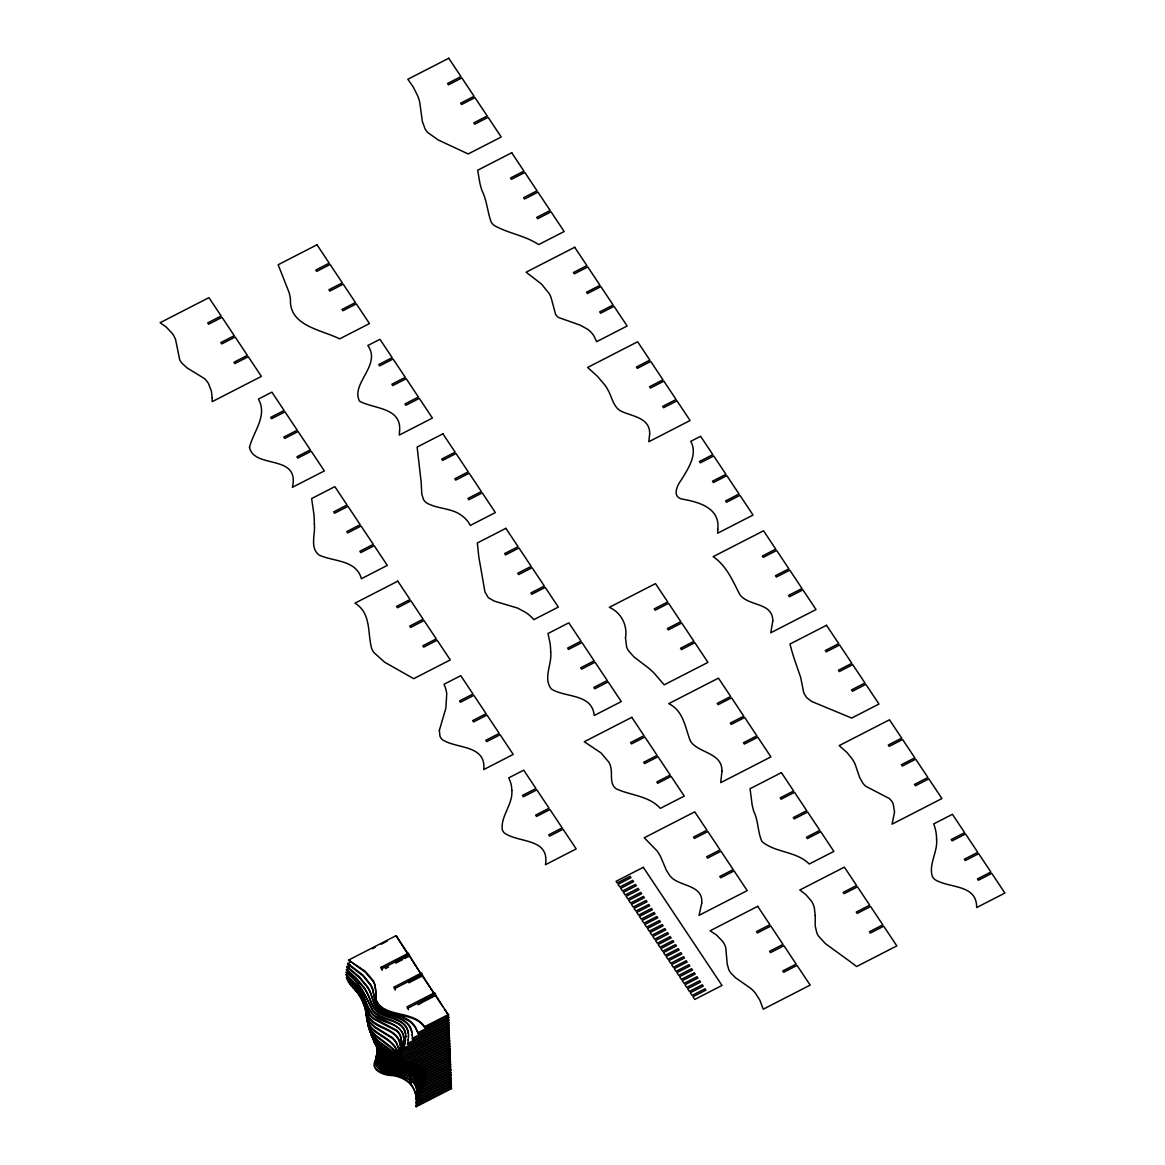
<?xml version="1.0" encoding="UTF-8"?>
<svg xmlns="http://www.w3.org/2000/svg" width="1165" height="1165" viewBox="0 0 1165 1165"><rect width="100%" height="100%" fill="white"/><g stroke="black" fill="none" stroke-linecap="round" stroke-linejoin="round"><path stroke-width="1.5" d="M447.739 1032.918L449.413 1036.253L400.221 1061.504L400.192 1056.786M400.323 1047.058L399.1 1059.407L449.311 1033.632L447.637 1030.297M376.31 1058.81L376.543 1054.631M367.121 1018.661L367.121 1016.113M450.666 1086.494L451.51 1088.591L416.153 1106.75L416.196 1101.988M401.532 1059.99C393.289 1056.611 381.436 1056.713 377.125 1047.539L377.256 1046.068L373.732 1040.374M367.15 1016.987L367.223 1015.21M376.717 1055.927L378.115 1047.845M449.428 1074.785L451.103 1078.12L420.361 1093.906L420.492 1089.1M408.289 1040.17L408.434 1035.598M405.755 1036.253L403.716 1049.024L448.991 1025.783L448.146 1023.686M449.734 1082.635L451.408 1085.969L417.128 1103.575L417.303 1098.755M417.128 1103.575L417.216 1095.187M450.345 1078.63L451.204 1080.741L419.24 1097.153L419.473 1092.304M374.344 1066.266L375.8 1060.616M449.632 1080.028L451.306 1083.363L418.162 1100.372L418.41 1095.522M418.162 1100.372L417.885 1088.794M401.765 1043.651L399.347 1056.611L449.209 1031.025L447.535 1027.69M375.101 1063.208L376.63 1057.514M400.294 1050.466L399.1 1059.407M403.614 1040.039L400.92 1053.131L449.093 1028.404L448.248 1026.292M377.271 1048.733L377.475 1047.044L374.3 1042.486L372.625 1037.374M375.756 1060.194L376.499 1056.582M377.067 1050.626L377.708 1047.058M377.096 1051.5L377.737 1047.932L376.266 1044.117M376.324 1057.237L376.572 1055.505M447.214 1019.841L448.889 1023.161L407.604 1044.364L408.26 1039.296M405.595 1039.733L403.716 1049.024M401.43 1047.204L399.347 1056.611M376.47 1055.708C372.931 1079.504 412.526 1065.757 417.172 1086.872M400.92 1053.131C412.978 1028.025 391.309 1024.079 374.839 1015.764A23.664 20.635 -2.3 0 1 371.824 1012.851L368.184 1007.113L362.432 993.527A57.143 49.833 -2.3 0 0 358.937 987.891L346.107 974.697L349.267 973.081M378.159 1048.718L377.038 1052.607L377.78 1050.684M376.586 1056.64C368.752 1082.591 417.303 1066.339 416.866 1092.872M376.95 1057.398C368.184 1068.567 382.047 1075.543 391.79 1075.513C404.313 1076.664 416.444 1085.751 416.08 1099.338M375.567 989.26L375.057 986.216A25.397 22.15 -2.3 0 0 373.368 981.673L365.315 972.163L348.539 960.106L396.071 935.684L408.303 954.033L406.614 954.907M372.334 948.761L375.305 947.247M381.246 944.189L387.188 941.145M374.329 997.269L372.771 990.061A32.678 28.499 -2.3 0 0 370.849 985.634L363.058 975.993L347.651 964.11L350.65 961.678M411.711 1032.132C408.391 1017.584 391.629 1017.132 380.576 1011.832C373.455 1007.871 373.135 999.031 370.15 992.347A44.765 39.042 -2.3 0 0 367.82 987.905L359.432 977.726L346.922 967.154L349.966 964.707M346.922 967.154L350.01 965.581M408.187 1033.238C405.901 1018.195 388.105 1019.433 378.072 1012.676C371.679 1007.958 370.645 999.541 366.946 992.988A59.153 51.595 -2.3 0 0 364.062 988.24L356.33 979.008L346.398 970.096L349.5 967.62M381.246 968.974L381.188 967.227L408.434 953.232L409.337 954.572L382.076 968.566L382.149 970.314M395.707 960.513L396.537 960.077M398.226 959.217L399.056 958.78M399.901 958.358L401.575 957.484M402.42 957.062L403.265 956.625M404.939 955.766L405.784 955.329M395.794 963.149L395.75 962.275L409.192 955.373L421.453 974.595M396.624 962.712L397.469 962.29M398.313 961.853L399.988 960.994M400.833 960.557L402.507 959.698M405.027 958.402L405.871 957.98M407.546 957.12L408.391 956.683M385.367 968.654L388.6 966.994M394.323 988.75L394.251 987.003L421.512 973.008L422.4 974.348L395.139 988.342L395.212 990.09M408.813 980.202L409.658 979.765M410.502 979.328L412.177 978.469M413.022 978.047L413.852 977.61M415.541 976.751L416.371 976.314M417.216 975.891L418.89 975.018M419.735 974.595L421.41 973.736M410.59 981.979L408.9 982.838L408.871 981.964L422.312 975.061L434.56 994.284L433.045 991.998M411.42 981.542L413.109 980.682M413.939 980.246L417.303 978.527M418.148 978.09L419.822 977.231M420.667 976.809L422.312 975.061M407.43 1008.424L407.357 1006.677L434.618 992.682L435.506 994.022L408.245 1008.016L408.318 1009.764M424.453 998.594L421.147 1000.4M426.128 997.735L426.972 997.298M427.817 996.861L429.492 996.002M430.336 995.58L432.011 994.706M432.856 994.284L434.53 993.425M423.696 1001.667L422.021 1002.526L421.992 1001.652L435.419 994.75L448.569 1015.312L424.672 1027.588C413.59 1009.924 380.984 1019.928 375.96 998.856M418.002 1004.783L421.235 1003.138M424.541 1001.23L426.215 1000.371M427.06 999.934L427.904 999.512M428.735 999.075L430.424 998.216M431.254 997.779L432.943 996.92M433.773 996.497L435.419 994.75M424.672 1027.588L424.628 1026.715L448.54 1014.438M448.642 1017.06L448.685 1017.933L418.191 1033.588L418.148 1032.714L448.642 1017.06L447.826 1015.836M448.743 1019.681L412.425 1038.321L412.468 1039.195L448.787 1020.555L447.112 1017.22M448.86 1022.302L407.575 1043.49L407.604 1044.364M403.687 1048.15L448.962 1024.909M400.891 1052.257L449.064 1027.53M399.318 1055.738L449.166 1030.151M399.071 1058.548L449.282 1032.758M449.384 1035.379L400.192 1060.631L400.221 1061.504M449.486 1038L449.515 1038.874L402.595 1062.961L402.566 1062.087L449.486 1038L448.671 1036.763M449.588 1040.607L449.632 1041.481L405.871 1063.951L405.842 1063.077L449.588 1040.607L447.957 1038.146M407.488 1062.334A445.933 388.892 -2.3 0 1 409.483 1063.878L449.69 1043.228L448.059 1040.767M407.517 1063.208A445.933 388.892 -2.3 0 1 409.512 1064.752L449.734 1044.102L449.69 1043.228M410.823 1063.295L413.24 1064.621L449.807 1045.85L448.976 1044.612M409.643 1063.514L413.269 1065.494L449.836 1046.723L449.807 1045.85M414.216 1064.227L416.881 1065.422L449.908 1048.471L449.093 1047.233M412.92 1064.504L416.924 1066.295L449.938 1049.33L449.908 1048.471M417.434 1065.247L420.157 1066.412L450.01 1051.078L448.365 1048.617M416.109 1065.538L420.186 1067.286L450.04 1051.951L450.01 1051.078M420.201 1066.499L422.822 1067.708L450.112 1053.699L448.481 1051.238M416.415 1065.64L422.851 1068.582L450.156 1054.573L450.112 1053.699M417.653 1065.582L424.701 1069.412L450.214 1056.32L449.399 1055.082M410.968 1063.354L424.73 1070.286L450.258 1057.194L450.214 1056.32M416.546 1065.436L425.706 1071.567L450.331 1058.927L449.501 1057.704M410.444 1063.31L425.735 1072.441L450.36 1059.801L450.331 1058.927M450.433 1061.548L450.462 1062.422L425.924 1075.018L425.895 1074.145L450.433 1061.548L448.787 1059.087M450.535 1064.169L450.578 1065.043L425.531 1077.902L425.487 1077.028L450.535 1064.169L448.904 1061.708M450.637 1066.776L450.68 1067.65L424.759 1080.96L424.715 1080.086L450.637 1066.776L449.006 1064.315M450.753 1069.397L450.782 1070.271L423.769 1084.149L423.725 1083.275L450.753 1069.397L449.923 1068.174M450.855 1072.018L422.633 1086.508L422.662 1087.382L450.884 1072.892L449.209 1069.557M450.957 1074.64L450.986 1075.499L421.512 1090.644L421.482 1089.77L450.957 1074.64L449.311 1072.179M451.059 1077.246L420.332 1093.032L420.361 1093.906M451.161 1079.868L419.211 1096.28L419.24 1097.153M418.119 1099.498L451.277 1082.489M417.085 1102.702L451.379 1085.096M451.481 1087.717L416.109 1105.876L416.153 1106.75M400.629 1060.383L388.032 1057.412L381.465 1054.325A12.466 10.878 -2.3 0 1 378.712 1051.18L377.635 1048.748M400.673 1061.257L388.062 1058.286L381.508 1055.184A12.466 10.878 -2.3 0 1 378.741 1052.053L377.023 1046.083M401.211 1059.611C392.809 1056.699 379.863 1056.859 377.038 1046.388M401.255 1060.485C392.853 1057.572 379.892 1057.733 377.081 1047.248M401.707 1059.655C391.134 1055.854 375.727 1053.582 374.125 1039.864M403.483 1062.014L417.114 1068.203A30.392 26.504 -2.3 0 1 423.769 1074.96L425.531 1077.902M398.692 1058.242L401.503 1059.116M395.984 1056.946L382.863 1051.995L377.693 1048.034M401.634 1059.742L386.62 1054.543L380.14 1051.034A14.577 12.713 -2.3 0 1 377.285 1047.816L373.295 1039.165A27.363 23.868 -2.3 0 1 371.329 1035.67L369.203 1026.846M395.925 1056.64L398.721 1057.674M395.969 1057.514L380.11 1050.16A14.577 12.713 -2.3 0 1 377.242 1046.942L377.227 1049.184M393.319 1055.65L382.834 1051.136L377.475 1047.073M401.881 1058.81L384.596 1051.223L377.431 1046.199L377.737 1057.296A11.286 9.844 -2.3 0 0 379.95 1060.616C394.076 1070.227 424.016 1065.48 421.512 1090.644M401.91 1059.669L381.29 1050.146M409.803 1062.902L412.25 1063.907M412.76 1064.067L415.162 1065.087M409.075 1063.033L417.085 1067.329A30.392 26.504 -2.3 0 1 423.725 1074.086L425.487 1077.028M409.177 1062.815L411.682 1063.936M409.862 1063.485L418.322 1068.087A41.052 35.795 -2.3 0 1 425.924 1075.018M399.26 1057.47L384.945 1050.335L376.484 1044.015A23.912 20.854 -2.3 0 1 373.921 1040.636L371.373 1034.447M399.289 1058.344L384.989 1051.209L376.528 1044.889A23.912 20.854 -2.3 0 1 373.95 1041.51L370.572 1030.355M412.701 1063.936L418.293 1067.213A41.052 35.795 -2.3 0 1 425.895 1074.145M400.003 1057.398L382.44 1046.986L373.266 1038.292A27.363 23.868 -2.3 0 1 371.3 1034.797L369.407 1028.273M400.046 1058.271L384.13 1048.981L375.013 1041.394M348.539 960.106L365.271 971.29L373.339 980.799A25.397 22.15 -2.3 0 1 375.028 985.342L375.683 990.789M347.607 963.237L363.029 975.12L370.82 984.774A32.678 28.499 -2.3 0 1 372.742 989.187L375.101 1001.376L377.125 1006.312A13.164 11.49 -2.3 0 0 380.096 1009.414L401.809 1017.118L409.221 1021.21A27.669 24.13 -2.3 0 1 415.322 1027.617L418.191 1033.588M398.386 1055.563L378.348 1041.029L371.446 1033.544A26.344 22.98 -2.3 0 1 369.625 1030.006L368.781 1027.443M398.43 1056.437L378.377 1041.903L371.475 1034.418A26.344 22.98 -2.3 0 1 369.655 1030.879L368.475 1026.088M346.879 966.295L359.388 976.852L367.776 987.032A44.765 39.042 -2.3 0 1 370.12 991.473C373.15 998.653 373.776 1008.351 382.047 1011.773C394.236 1015.895 412.075 1019.098 412.293 1035.437M379.863 1049.141L376.033 1044.889M346.369 969.222L356.286 978.134L364.033 987.367A59.153 51.595 -2.3 0 1 366.917 992.114C370.776 999.089 371.912 1008.278 379.309 1012.691C390.595 1018.123 409.629 1019.55 408.464 1036.471M358.238 989.988L349.413 983.682L361.98 995.114M424.628 1026.715C413.226 1009.851 384.668 1018.079 376.178 1000.24M358.616 990.294L348.087 981.687L360.334 993.294A31.557 27.523 -2.3 0 1 363.611 999.497M361.776 994.007L350.985 985.546L361.82 994.881M399.624 1055.432L395.678 1051.296A97.904 85.38 -2.3 0 0 390.129 1046.257L375.392 1034.971L369.917 1028.666A23.577 20.562 -2.3 0 1 368.242 1025.054L367.528 1022.36M399.653 1056.306L395.721 1052.17A97.904 85.38 -2.3 0 0 390.159 1047.131L375.421 1035.845L369.96 1029.54A23.577 20.562 -2.3 0 1 368.271 1025.928L367.295 1020.919M362.737 996.192L352.675 987.352L362.766 997.065M403.731 1060.325L405.842 1063.077M403.76 1061.184L405.871 1063.951M363.232 998.609L354.495 989.085L363.276 999.483M407.575 953.771L396.071 935.684M416.094 966.571L409.192 955.373M416.866 967.722L418.395 970.008M419.152 971.159L420.682 973.459M422.342 975.935L425.4 980.522M426.157 981.673L427.686 983.974M428.458 985.109L429.987 987.41M430.744 988.561L432.273 990.847M435.462 995.624L441.2 1004.245M442.016 1005.468L442.831 1006.706M444.477 1009.167L446.122 1011.628M446.938 1012.851L448.569 1015.312M447.855 1016.71L448.685 1017.933M447.972 1019.317L448.787 1020.555M448.074 1021.938L448.889 1023.161M448.175 1024.559L448.991 1025.783M448.277 1027.166L449.093 1028.404M447.564 1028.564L449.209 1031.025M447.666 1031.171L449.311 1033.632M447.782 1033.792L448.598 1035.015M448.7 1037.636L449.515 1038.874M447.986 1039.02L449.632 1041.481M448.088 1041.641L449.734 1044.102M449.02 1045.486L449.836 1046.723M449.122 1048.107L449.938 1049.33M449.224 1050.728L450.04 1051.951M449.326 1053.335L450.156 1054.573M449.442 1055.956L450.258 1057.194M448.714 1057.339L450.36 1059.801M448.831 1059.961L450.462 1062.422M448.933 1062.582L450.578 1065.043M449.035 1065.189L449.85 1066.426M449.967 1069.048L450.782 1070.271M381.188 967.227L382.076 968.566M394.251 987.003L395.139 988.342M407.357 1006.677L408.245 1008.016M450.069 1071.654L450.884 1072.892M449.355 1073.038L450.986 1075.499M449.457 1075.659L451.103 1078.12M448.714 1076.169L449.53 1077.407M450.389 1079.504L451.204 1080.741M450.491 1082.125L451.306 1083.363M450.593 1084.746L451.408 1085.969M449.879 1086.13L451.51 1088.591M364.732 1003.487L356.505 990.731L364.762 1004.361M358.733 993.148L365.854 1009.283M360.16 995.361L365.81 1008.409M400.381 1055.767L394.848 1046.257A41.518 36.202 -2.3 0 0 390.1 1041.277C382.033 1034.214 369.057 1030.399 366.8 1018.501M400.41 1056.626L394.891 1047.131A41.518 36.202 -2.3 0 0 390.129 1042.151C381.538 1034.826 367.193 1030.311 366.553 1017.03M376.062 1044.524L376.586 1045.748M374.548 1066.834C379.149 1074.902 390.566 1073.125 398.241 1076.212C410.488 1078.542 417.274 1091.066 416.225 1102.862M374.897 1042.442L375.421 1043.694M418.148 1032.714L415.279 1026.744A27.669 24.13 -2.3 0 0 409.177 1020.336L401.779 1016.244L380.052 1008.54A13.164 11.49 -2.3 0 1 377.081 1005.439L374.518 997.793M398.678 1048.296L396.581 1043.592A25.645 22.368 -2.3 0 0 392.328 1038.35L374.926 1027.647L369.756 1022.812A21.8 19.019 -2.3 0 1 367.659 1019.39L365.97 1013.026M401.794 1044.524L400.41 1035.394A16.849 14.694 -2.3 0 0 396.406 1030.035L373.018 1017.89A23.897 20.839 -2.3 0 1 370.164 1014.89C363.116 1001.813 360.902 985.255 346.427 977.202L346.456 978.076C360.932 986.114 363.145 1002.672 370.193 1015.764A23.897 20.839 -2.3 0 0 373.062 1018.749L396.435 1030.909A16.849 14.694 -2.3 0 1 400.454 1036.268L401.721 1041.394M377.125 1047.539L376.295 1044.976M377.678 1053.757L378.144 1055.009A11.868 10.354 -2.3 0 0 380.474 1058.286C394.775 1067.548 423.725 1062.83 422.662 1087.382M424.715 1080.086C420.186 1054.806 382.703 1069.295 377.169 1047.175M424.759 1080.96C420.405 1055.184 380.489 1070.664 377.081 1046.592M366.218 1010.87L365.417 1008.482A264.936 231.034 -2.3 0 1 363.728 1003.196M366.247 1011.744L365.446 1009.356A264.936 231.034 -2.3 0 1 362.897 1001.128M376.484 1059.364C385.804 1075.601 418.818 1064.81 419.356 1089.639M418.832 1086.523C414.74 1064.577 381.348 1077.29 376.266 1057.937M363.582 998.623L364.223 1000.619M375.188 1063.834C385.615 1078.601 418.774 1069.252 417.245 1096.061M401.532 1058.781L402.566 1062.087M372.902 1037.826L373.281 1039.122M377.591 1051.136C386.197 1070.023 421.978 1056.844 423.725 1083.275M399.435 1051.078L396.551 1042.719A25.645 22.368 -2.3 0 0 392.285 1037.491L374.882 1026.773L369.713 1021.953A21.8 19.019 -2.3 0 1 367.616 1018.516L366.261 1014.511M364.252 1003.094L358.893 991.357L347.083 979.532C355.82 985.313 363.422 994.109 364.645 1004.856M375.276 1041.947L375.625 1043.257M405.507 1034.098C402.158 1017.336 379.484 1022.797 371.897 1009.545C365.621 995.871 358.893 981.891 346.136 972.906L346.107 972.032C359.49 981.148 365.577 996.046 372.64 1009.764C381.421 1022.171 406.527 1017.38 405.799 1037.127M364.252 1001.492L365.067 1005.337M376.819 1056.524L377.14 1057.878A10.456 9.116 -2.3 0 0 379.207 1061.286C392.751 1071.29 421.57 1065.902 420.536 1089.974M377.373 1052.417L378.188 1055.883A11.868 10.354 -2.3 0 0 380.518 1059.16C393.668 1068.611 419.138 1062.684 422.356 1083.698M365.577 1008.875L368.693 1016.812A22.805 19.878 -2.3 0 0 371.242 1019.972C381.115 1029.292 401.415 1030.239 400.352 1047.932M400.046 1044.918C398.066 1029.831 380.14 1029.904 371.286 1020.846A22.805 19.878 -2.3 0 1 368.722 1017.686L365.271 1007.317M420.259 1086.508C417.085 1065.931 391.775 1072.251 379.251 1062.16A10.456 9.116 -2.3 0 1 377.169 1058.752L376.674 1055.053M375.771 1060.864C384.552 1077.538 419.094 1066.82 418.351 1092.828M373.863 1039.398L374.154 1040.738M423.769 1084.149C422.531 1056.597 382.513 1072.091 377.329 1049.767M364.616 1003.982L364.995 1006.56M370.805 1031.753L371.067 1033.122M377.052 1046.956L377.314 1048.311M364.951 1005.686L365.3 1008.191M403.571 1037.767C402.143 1022.797 384.115 1024.181 374.882 1016.637A23.664 20.635 -2.3 0 1 371.853 1013.725L368.213 1007.987L362.475 994.4A57.143 49.833 -2.3 0 0 358.966 988.765L346.107 974.697M364.689 1002.57L365.795 1012.327M376.528 1044.554L376.761 1045.922M372.072 1033.763L372.319 1035.146M368.504 1026.962L368.053 1023.19M399.391 1050.204L399.959 1054.194M370.412 1029.787L370.601 1031.229M366.014 1013.899L365.446 1008.104M377.198 1050.99L377.402 1053.291M368.257 1025.55L367.951 1021.647M369.072 1026.234L369.232 1027.719M366.392 1015.472L366.596 1017.904M367.15 1019.39L367.339 1021.792M377.198 1048.311L377.373 1050.641M375.844 997.429L376.004 999.73M376.761 1044.088L376.878 1045.544M399.915 1053.32L400.221 1057.66M366.189 1007.434L366.291 1009.341M376.979 1052.228L377.693 1056.422A11.286 9.844 -2.3 0 0 379.906 1059.742C394.061 1069.354 423.973 1064.606 421.482 1089.77M412.264 1034.564L412.468 1039.195M375.771 995.973L375.873 998.303M366.32 1013.841L366.436 1016.346M419.327 1088.765L419.502 1093.163M425.706 1071.567L425.735 1072.441M424.701 1069.412L424.73 1070.286M422.822 1067.708L422.851 1068.582M420.157 1066.412L420.186 1067.286M416.881 1065.422L416.924 1066.295M413.24 1064.621L413.269 1065.494M410.663 1068.203L410.735 1069.951M411.158 1080.421L410.197 1077.334L410.269 1079.081M411.26 1083.028L410.298 1079.955L410.371 1081.688M411.303 1083.901L411.347 1084.979L410.4 1082.562M409.774 1066.863L409.847 1068.611M409.483 1063.878L409.512 1064.752M375.654 989.915L375.742 992.318M367.092 1017.788L367.193 1020.263M377.154 1049.476L377.227 1051.864M375.814 996.847L375.742 992.973M366.261 1008.482L366.334 1012.997M375.713 991.459L375.785 995.361M366.363 1014.715L366.291 1010.332M212.205 397.804L212.205 401.648L261.397 376.397L248.276 356.708L234.849 363.611L233.947 362.271L247.388 355.369L235.17 337.02L221.729 343.923L220.84 342.583L234.267 335.68L222.049 317.331L208.608 324.234L207.719 322.894L221.161 315.992L208.928 297.643L160.1 322.705L166.216 327.03L172.303 333.438A31.557 27.523 -2.3 0 1 175.595 339.641L179.643 359.534A21.8 19.019 -2.3 0 0 181.74 362.956L186.91 367.791L204.312 378.494A25.645 22.368 -2.3 0 1 208.564 383.736L211.418 391.222L212.205 397.804M314.375 524.366C315.453 534.385 309.584 547.856 319.152 555.093C333.612 561.821 356.17 559.579 361.398 578.714L387.319 565.404L374.198 545.715L360.757 552.618L359.869 551.278L373.31 544.375L361.077 526.027L347.651 532.929L346.748 531.59L360.189 524.687L347.971 506.338L334.53 513.241L333.641 511.901L347.068 504.998L334.85 486.65L311.637 498.562L313.938 514.377A155.688 135.766 -2.3 0 1 314.375 524.366M721.965 771.186L720.713 782.662L770.91 756.886L757.803 737.197L744.362 744.086L743.474 742.746L756.9 735.858L744.683 717.509L731.241 724.397L730.353 723.057L743.794 716.169L731.562 697.82L718.135 704.709L717.232 703.369L730.673 696.481L718.456 678.132L668.725 703.66C683.68 710.927 685.093 727.47 690.321 740.925A22.805 19.878 -2.3 0 0 692.884 744.1C702.51 753.362 722.344 754.032 721.965 771.186M249.485 447.389C254.276 469.364 300.148 453.564 292.4 487.305L324.351 470.908L311.244 451.219L297.803 458.107L296.915 456.767L310.341 449.879L298.124 431.531L284.682 438.419L283.794 437.079L297.235 430.191L285.003 411.842L271.576 418.73L270.673 417.39L284.114 410.502L271.896 392.154L258.412 399.071C267.906 415.716 253.286 431.647 249.485 447.389M625.474 637.867L626.61 646.808A23.577 20.562 -2.3 0 0 628.284 650.434L633.76 656.725L648.497 668.026A97.904 85.38 -2.3 0 1 654.046 673.064L664.21 684.831L707.956 662.375L694.835 642.687L681.409 649.589L680.506 648.25L693.947 641.347L681.729 622.998L668.288 629.901L667.399 628.561L680.826 621.659L668.608 603.31L655.167 610.212L654.279 608.873L667.72 601.97L655.487 583.621L609.353 607.315C621.134 612.557 627.746 625.27 625.474 637.867M550.681 651.934C552.312 664.079 542.628 678.496 551.467 689.068C565.564 697.937 591.864 693.233 594.281 715.456L621.294 701.578L608.174 681.889L594.747 688.792L593.844 687.452L607.285 680.549L595.067 662.201L581.626 669.103L580.738 667.763L594.165 660.861L581.947 642.512L568.505 649.415L567.617 648.075L581.058 641.172L568.826 622.824L548.001 633.527L550.069 643.298A86.195 75.172 -2.3 0 1 550.681 651.934M815.238 915.53L815.194 925.855L816.767 932.67A26.344 22.98 -2.3 0 0 818.587 936.209L825.475 943.694L845.528 958.227A445.933 388.892 -2.3 0 1 856.61 966.542L896.832 945.893L883.711 926.204L870.284 933.107L869.381 931.767L882.822 924.864L870.605 906.516L857.163 913.418L856.275 912.079L869.702 905.176L857.484 886.827L844.043 893.73L843.154 892.39L856.595 885.487L844.363 867.139L799.816 890.016L805.699 894.443L811.423 901.04A29.693 25.892 -2.3 0 1 814.262 907.477L815.238 915.53M717.771 529.303L717.684 533.191L753.056 515.032L739.95 495.343L726.509 502.246L725.62 500.906L739.047 494.004L726.829 475.655L713.388 482.558L712.499 481.218L725.941 474.315L713.708 455.966L700.267 462.869L699.379 461.529L712.82 454.627L700.587 436.278L690.772 441.317C697.966 454.379 688.253 468.374 681.612 479.456C677.535 484.815 671.724 495.97 681.423 498.955C697.893 501.795 720.465 507.547 717.771 529.303M936.602 839.412C937.81 851.921 928.709 863.746 932.189 876.051A11.868 10.354 -2.3 0 0 934.519 879.327C948.558 888.633 976.94 883.623 976.663 907.55L1004.9 893.06L991.779 873.371L978.338 880.259L977.45 878.92L990.891 872.032L978.658 853.683L965.232 860.571L964.329 859.231L977.77 852.343L965.552 833.994L952.111 840.882L951.223 839.543L964.649 832.655L952.431 814.306L933.748 823.888L934.825 827.179A58.25 50.809 -2.3 0 1 936.5 836.485L936.602 839.412M511.828 790.292C513.11 804.36 500.659 815.777 502.261 829.553A10.456 9.116 -2.3 0 0 504.343 832.975C518.643 843.285 549.88 837.664 545.468 864.707L576.194 848.921L563.074 829.232L549.632 836.135L548.744 834.795L562.185 827.893L549.953 809.544L536.526 816.447L535.638 815.107L549.065 808.204L536.847 789.855L523.405 796.758L522.517 795.418L535.944 788.516L523.726 770.167L508.697 777.885A35.081 30.596 -2.3 0 1 511.61 787.22L511.828 790.292M649.677 433.831L648.818 441.724L690.102 420.521L676.981 400.833L663.54 407.735L662.652 406.396L676.093 399.493L663.861 381.144L650.434 388.047L649.546 386.707L662.972 379.805L650.754 361.456L637.313 368.358L636.425 367.019L649.852 360.116L637.634 341.767L587.611 367.456L597.529 376.368L605.276 385.586A59.153 51.595 -2.3 0 1 608.159 390.348C612.033 397.309 613.154 406.512 620.566 410.925C631.547 416.386 650.187 417.419 649.677 433.831M772.817 620.887L770.749 632.784L816.024 609.543L802.903 589.854L789.462 596.742L788.574 595.402L802.015 588.514L789.783 570.166L776.341 577.054L775.453 575.714L788.894 568.826L776.662 550.477L763.235 557.365L762.347 556.025L775.774 549.137L763.556 530.789L713.155 556.652C726.538 565.768 732.639 580.665 739.702 594.383C748.294 606.717 772.701 601.839 772.817 620.887M439.336 730.411L439.977 736.207A11.286 9.844 -2.3 0 0 442.19 739.542C456.331 749.139 486.256 744.391 483.752 769.555L513.226 754.425L500.12 734.736L486.679 741.624L485.79 740.299L499.232 733.397L486.999 715.048L473.558 721.936L472.67 720.596L486.111 713.708L473.878 695.359L460.452 702.247L459.549 700.908L472.99 694.02L460.772 675.671L444.011 684.263A43.571 37.994 -2.3 0 1 446.734 693.699L445.86 708.203L439.336 730.411M399.551 431.094L399.275 435.084L432.419 418.06L419.298 398.372L405.871 405.274L404.969 403.935L418.41 397.032L406.192 378.683L392.751 385.586L391.862 384.246L405.289 377.344L393.071 358.995L379.63 365.897L378.741 364.558L392.183 357.655L379.95 339.306L367.834 345.524C381.843 365.053 350.403 383.605 359.519 401.153C374.052 409.206 401.823 407.153 399.551 431.094M894.531 812.049L892.084 824.15L941.932 798.549L928.825 778.861L915.384 785.763L914.496 784.424L927.923 777.521L915.705 759.172L902.263 766.075L901.375 764.735L914.816 757.832L902.584 739.484L889.157 746.386L888.254 745.047L901.695 738.144L889.463 719.795L839.193 745.6L846.955 752.459L852.081 758.779A46.92 40.906 -2.3 0 1 855.256 764.56L859.566 777.303L862.93 783.288A23.897 20.839 -2.3 0 0 865.784 786.288L889.172 798.433A16.849 14.694 -2.3 0 1 893.176 803.792L894.531 812.049M701.752 903.093L699.044 915.326L747.216 890.599L734.096 870.91L720.654 877.798L719.766 876.473L733.207 869.571L720.975 851.222L707.548 858.11L706.645 856.785L720.087 849.882L707.869 831.533L694.427 838.421L693.539 837.082L706.966 830.194L694.748 811.845L644.26 837.766L657.089 850.96A57.143 49.833 -2.3 0 1 660.584 856.581L666.322 870.168L669.962 875.92A23.664 20.635 -2.3 0 0 672.991 878.832C683.01 886.405 703.267 885.953 701.752 903.093M448.758 58.25L407.823 79.264L413.415 87.229L417.973 96.477A59.706 52.075 -2.3 0 1 419.779 102.52L422.385 121.655L425.24 129.169A23.912 20.854 -2.3 0 0 427.803 132.548L438.2 139.96L468.199 153.955L501.227 137.004L488.106 117.316L474.665 124.218L473.776 122.878L487.218 115.976L474.985 97.627L461.558 104.53L460.656 103.19L474.097 96.287L461.879 77.939L448.438 84.841L447.549 83.501L460.976 76.599L448.758 58.25M316.997 244.796L278.144 264.746L289.109 292.561A95.486 83.268 -2.3 0 1 290.464 298.939C288.905 326.142 321.263 329.535 339.612 338.884L369.465 323.564L356.344 303.876L342.903 310.764L342.015 309.424L355.456 302.536L343.224 284.187L329.797 291.075L328.894 289.736L342.335 282.847L330.103 264.499L316.676 271.387L315.788 270.047L329.214 263.159L316.997 244.796M511.712 152.761L477.679 170.236L479.878 183.109A121.291 105.782 -2.3 0 0 481.917 190.463C487.014 200.482 487.392 211.855 491.208 222.136A14.577 12.713 -2.3 0 0 494.062 225.369C508.1 233.466 525.036 235.417 538.667 244.606L564.18 231.515L551.06 211.826L537.633 218.714L536.73 217.389L550.171 210.486L537.953 192.138L524.512 199.026L523.624 197.701L537.05 190.798L524.832 172.449L511.391 179.337L510.503 177.997L523.944 171.109L511.712 152.761M574.68 247.257L526.114 272.202L541.521 284.071L549.312 293.726A32.678 28.499 -2.3 0 1 551.234 298.138L555.588 314.39A13.164 11.49 -2.3 0 0 558.545 317.492L580.272 325.195L587.67 329.287A27.669 24.13 -2.3 0 1 593.786 335.695L596.64 341.68L627.134 326.011L614.028 306.322L600.587 313.225L599.698 311.885L613.139 304.997L600.907 286.634L587.466 293.536L586.577 292.197L600.019 285.308L587.786 266.945L574.36 273.848L573.457 272.508L586.898 265.605L574.68 247.257M442.918 433.817L417.128 447.054L421.162 482.092A153.62 133.975 -2.3 0 1 421.395 487.014L421.861 494.484L423.55 499.581A12.466 10.878 -2.3 0 0 426.317 502.727C437.254 509.28 451.569 507.62 461.923 515.731A30.392 26.504 -2.3 0 1 468.578 522.488L470.325 525.43L495.373 512.571L482.266 492.882L468.825 499.785L467.937 498.445L481.363 491.543L469.146 473.194L455.704 480.097L454.816 478.757L468.257 471.854L456.025 453.505L442.598 460.408L441.695 459.068L455.136 452.166L442.918 433.817M397.804 581.16L354.976 603.15C371.65 613.402 367.266 633.163 371.781 648.861A27.363 23.868 -2.3 0 0 373.732 652.371L384.581 662.171L413.706 678.685L450.272 659.914L437.152 640.226L423.725 647.128L422.822 645.789L436.263 638.886L424.045 620.537L410.604 627.44L409.716 626.1L423.143 619.197L410.925 600.849L397.483 607.751L396.595 606.412L410.036 599.509L397.804 581.16M505.872 528.327L477.344 542.963L478.742 556.258A199.273 173.789 -2.3 0 0 480.067 563.976L484.946 591.907L488.31 597.718L494.31 601.111L517.741 608.13L526.201 612.746A41.052 35.795 -2.3 0 1 533.788 619.678L558.341 607.082L545.22 587.393L531.779 594.281L530.89 592.941L544.332 586.053L532.099 567.704L518.673 574.593L517.77 573.253L531.211 566.365L518.993 548.016L505.552 554.904L504.663 553.564L518.09 546.676L505.872 528.327M631.794 717.334L584.247 741.741L600.994 752.925L609.047 762.449A25.397 22.15 -2.3 0 1 610.737 766.978C612.659 774.186 609.106 783.812 616.256 788.851C630.789 795.549 648.861 795.68 660.351 808.364L684.248 796.088L671.142 776.4L657.701 783.302L656.812 781.963L670.239 775.06L658.021 756.711L644.58 763.614L643.692 762.274L657.133 755.371L644.9 737.023L631.474 743.925L630.571 742.586L644.012 735.683L631.794 717.334M826.509 625.285L789.972 644.056L791.734 650.594A264.936 231.034 -2.3 0 0 794.268 658.822L800.661 677.404L803.763 692.796L806.515 697.5L811.699 701.476L851.688 718.062L878.978 704.039L865.857 684.35L852.431 691.253L851.528 689.913L864.969 683.01L852.751 664.662L839.31 671.564L838.421 670.225L851.848 663.322L839.63 644.973L826.189 651.876L825.301 650.536L838.742 643.633L826.509 625.285M781.409 772.628L750.071 788.72L752.109 804.665A116.966 102.01 -2.3 0 0 753.871 811.656C758.532 821.092 757.6 832.116 761.939 841.48C775.278 852.94 796.277 850.96 809.253 864.022L833.878 851.382L820.757 831.694L807.316 838.596L806.428 837.256L819.869 830.354L807.636 812.005L794.21 818.908L793.307 817.568L806.748 810.665L794.53 792.317L781.089 799.219L780.201 797.879L793.627 790.977L781.409 772.628M643.313 867.313L616.052 881.308L617.159 882.968L630.061 876.328L630.964 877.667L618.047 884.308L619.824 886.973L632.741 880.347L633.629 881.687L620.727 888.312L622.503 890.992L635.42 884.366L636.308 885.706L623.391 892.332L625.183 895.011L638.085 888.385L638.988 889.725L626.071 896.351L627.862 899.031L640.765 892.405L641.653 893.744L628.75 900.37L630.527 903.05L643.444 896.424L644.332 897.749L631.43 904.389L633.207 907.054L646.124 900.429L647.012 901.768L634.095 908.394L635.886 911.074L648.788 904.448L649.691 905.788L636.774 912.413L638.566 915.093L651.468 908.467L652.356 909.807L639.454 916.433L641.231 919.112L654.148 912.486L655.036 913.826L642.133 920.452L643.91 923.131L656.827 916.506L657.715 917.845L644.798 924.471L646.59 927.151L659.492 920.51L660.395 921.85L647.478 928.476L649.269 931.155L662.171 924.529L663.06 925.869L650.157 932.495L651.934 935.175L664.851 928.549L665.739 929.888L652.837 936.514L654.614 939.194L667.53 932.568L668.419 933.908L655.502 940.534L657.293 943.213L670.195 936.587L671.098 937.927L658.181 944.553L659.972 947.232L672.875 940.592L673.763 941.932L660.861 948.572L662.637 951.237L675.554 944.611L676.443 945.951L663.54 952.577L665.317 955.256L678.234 948.63L679.122 949.97L666.205 956.596L667.996 959.276L680.899 952.65L681.802 953.989L668.885 960.615L670.676 963.295L683.578 956.669L684.467 958.009L671.564 964.635L673.341 967.314L686.258 960.688L687.146 962.013L674.244 968.654L676.02 971.319L688.937 964.693L689.826 966.033L676.909 972.659L678.7 975.338L691.602 968.712L692.505 970.052L679.588 976.678L681.379 979.357L694.282 972.731L695.17 974.071L682.268 980.697L684.044 983.376L696.961 976.751L697.85 978.09L684.947 984.716L686.724 987.396L699.641 980.77L700.529 982.11L687.612 988.736L689.403 991.415L702.306 984.774L703.209 986.114L690.292 992.74L692.083 995.42L704.985 988.794L705.874 990.134L692.971 996.759L694.748 999.439L722.009 985.444L643.313 867.313M757.701 906.341L710.111 930.791L716.46 934.971L722.635 941.335A27.814 24.261 -2.3 0 1 725.751 947.64L727.237 964.139L728.751 969.571A21.989 19.179 -2.3 0 0 730.79 973.008L735.799 977.974L750.784 988.386A41.518 36.202 -2.3 0 1 755.532 993.366L759.813 1000.123L763.25 1009.196L810.17 985.095L797.049 965.406L783.623 972.309L782.734 970.969L796.161 964.081L783.943 945.718L770.502 952.62L769.614 951.281L783.04 944.393L770.822 926.029L757.381 932.932L756.493 931.592L769.934 924.69L757.701 906.341M410.779 1070.824L409.876 1069.485L410.837 1072.572L410.779 1070.824M410.881 1073.431L409.993 1072.106L410.954 1075.179L410.881 1073.431M410.983 1076.052L410.095 1074.713L411.056 1077.8L410.983 1076.052"/></g></svg>
